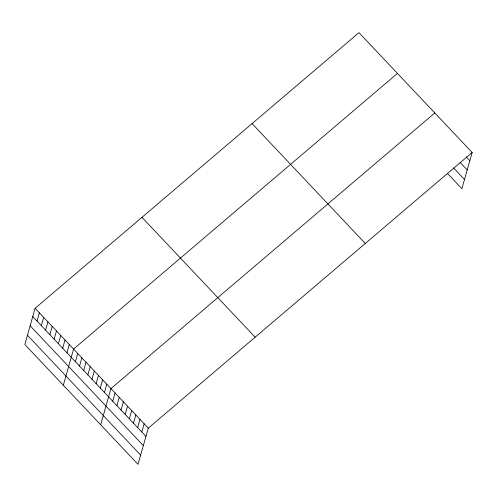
<?xml version="1.0" encoding="UTF-8"?>
<svg xmlns="http://www.w3.org/2000/svg" width="497" height="497" viewBox="0 0 497 497"><rect width="100%" height="100%" fill="white"/><g stroke="black" fill="none" stroke-linecap="round" stroke-linejoin="round"><path stroke-width="0.75" d="M35.094 308.295L24.85 344.496L138.042 464.347L148.286 428.147L472.15 152.504L358.958 32.653L35.094 308.295L148.286 428.147M37.033 321.087L39.369 312.824M41.307 325.616L43.649 317.347M45.581 330.138L47.923 321.876M49.862 334.667L52.197 326.405M54.136 339.196L56.472 330.934M58.41 343.725L60.752 335.463M62.69 348.254L65.026 339.985M66.965 352.777L69.3 344.514M63.336 385.243L73.581 349.043L397.445 73.401M75.389 361.704L77.731 353.442M79.539 366.096L81.881 357.834M83.695 370.489L86.031 362.226M87.845 374.887L90.181 366.624M91.995 379.279L94.331 371.017M96.145 383.678L98.481 375.409M100.295 388.07L102.63 379.807M104.445 392.462L106.78 384.2M100.686 424.798L110.93 388.598L434.794 112.956M112.744 401.253L115.08 392.99M116.894 405.651L119.23 397.383M121.044 410.044L123.386 401.781M125.194 414.436L127.536 406.173M129.344 418.834L131.686 410.572M133.494 423.227L135.836 414.964M137.644 427.625L139.986 419.356M141.794 432.017L144.136 423.755M472.15 152.504L461.906 188.705L447.381 173.323M466.18 156.922L469.814 160.767M459.942 162.295L467.205 169.986M453.618 167.949L464.515 179.485M252.085 123.61L365.276 243.468M141.968 217.332L255.16 337.183M32.759 316.558L145.95 436.409M30.149 325.777L143.341 445.629M27.459 335.276L140.651 455.128"/></g></svg>
